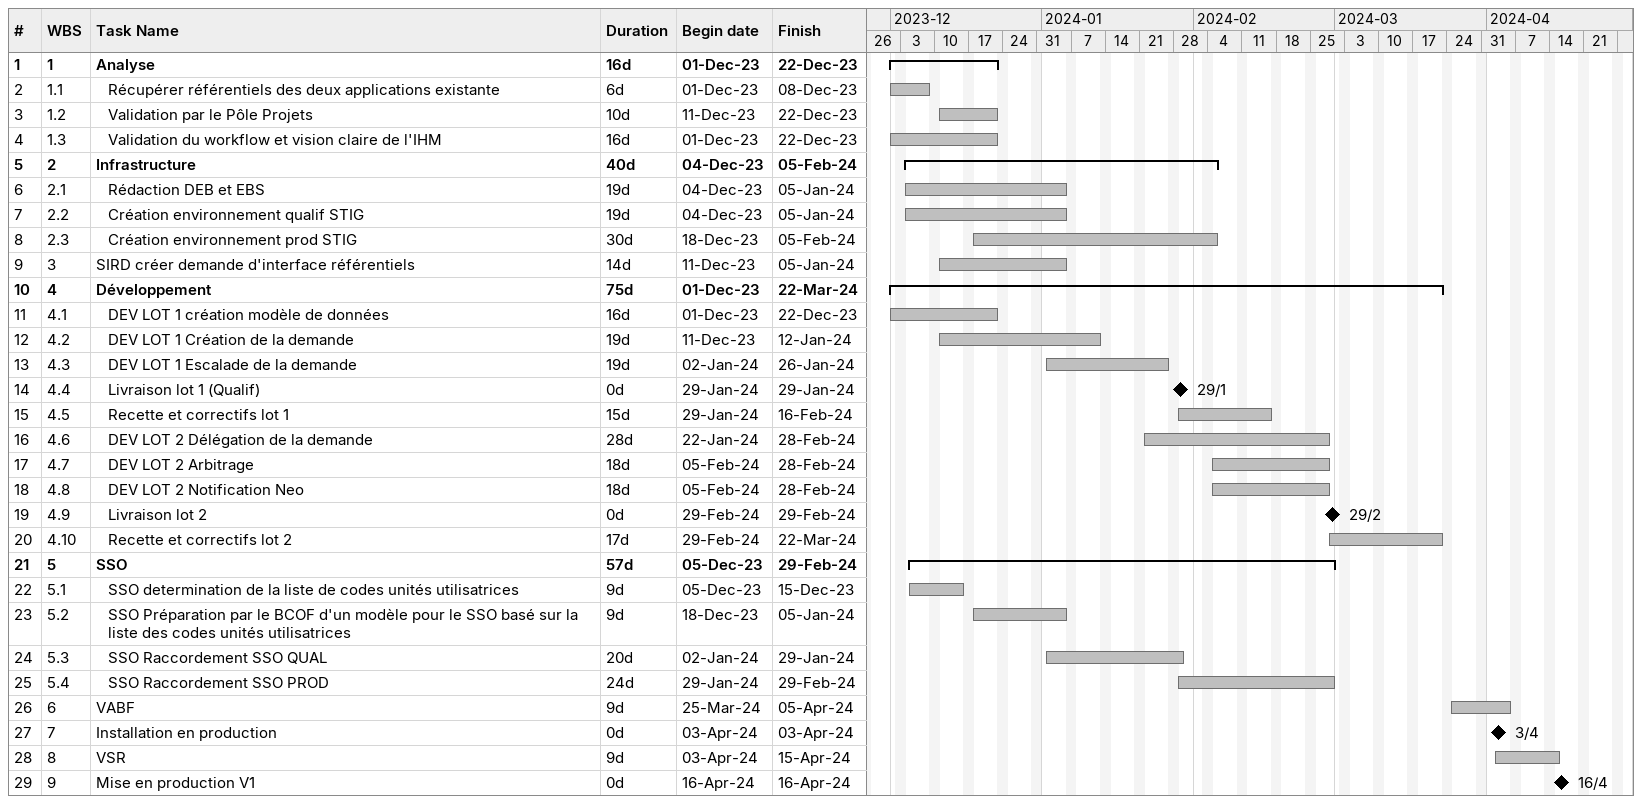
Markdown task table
| ID | WBS | Task | Duration | Start | Finish |
|---|---|---|---|---|---|
| 1 | 1 | **Analyse** | 16d | 2023-12-01 | 2023-12-22 |
| 2 | 1.1 | Récupérer référentiels des deux applications existante | 6d | 2023-12-01 | 2023-12-08 |
| 3 | 1.2 | Validation par le Pôle Projets | 10d | 2023-12-11 | 2023-12-22 |
| 4 | 1.3 | Validation du workflow et vision claire de l'IHM | 16d | 2023-12-01 | 2023-12-22 |
| 5 | 2 | **Infrastructure** | 40d | 2023-12-04 | 2024-02-05 |
| 6 | 2.1 | Rédaction DEB et EBS | 19d | 2023-12-04 | 2024-01-05 |
| 7 | 2.2 | Création environnement qualif STIG | 19d | 2023-12-04 | 2024-01-05 |
| 8 | 2.3 | Création environnement prod STIG | 30d | 2023-12-18 | 2024-02-05 |
| 9 | 3 | SIRD créer demande d'interface référentiels | 14d | 2023-12-11 | 2024-01-05 |
| 10 | 4 | **Développement** | 75d | 2023-12-01 | 2024-03-22 |
| 11 | 4.1 | DEV LOT 1 création modèle de données | 16d | 2023-12-01 | 2023-12-22 |
| 12 | 4.2 | DEV LOT 1 Création de la demande | 19d | 2023-12-11 | 2024-01-12 |
| 13 | 4.3 | DEV LOT 1 Escalade de la demande | 19d | 2024-01-02 | 2024-01-26 |
| 14 | 4.4 | Livraison lot 1 (Qualif) | 0d | 2024-01-29 | 2024-01-29 |
| 15 | 4.5 | Recette et correctifs lot 1 | 15d | 2024-01-29 | 2024-02-16 |
| 16 | 4.6 | DEV LOT 2 Délégation de la demande | 28d | 2024-01-22 | 2024-02-28 |
| 17 | 4.7 | DEV LOT 2 Arbitrage | 18d | 2024-02-05 | 2024-02-28 |
| 18 | 4.8 | DEV LOT 2 Notification Neo | 18d | 2024-02-05 | 2024-02-28 |
| 19 | 4.9 | Livraison lot 2 | 0d | 2024-02-29 | 2024-02-29 |
| 20 | 4.10 | Recette et correctifs lot 2 | 17d | 2024-02-29 | 2024-03-22 |
| 21 | 5 | **SSO** | 57d | 2023-12-05 | 2024-02-29 |
| 22 | 5.1 | SSO determination de la liste de codes unités utilisatrices | 9d | 2023-12-05 | 2023-12-15 |
| 23 | 5.2 | SSO Préparation par le BCOF d'un modèle pour le SSO basé sur la liste des codes unités utilisatrices | 9d | 2023-12-18 | 2024-01-05 |
| 24 | 5.3 | SSO Raccordement SSO QUAL | 20d | 2024-01-02 | 2024-01-29 |
| 25 | 5.4 | SSO Raccordement SSO PROD | 24d | 2024-01-29 | 2024-02-29 |
| 26 | 6 | VABF | 9d | 2024-03-25 | 2024-04-05 |
| 27 | 7 | Installation en production | 0d | 2024-04-03 | 2024-04-03 |
| 28 | 8 | VSR | 9d | 2024-04-03 | 2024-04-15 |
| 29 | 9 | Mise en production V1 | 0d | 2024-04-16 | 2024-04-16 |
